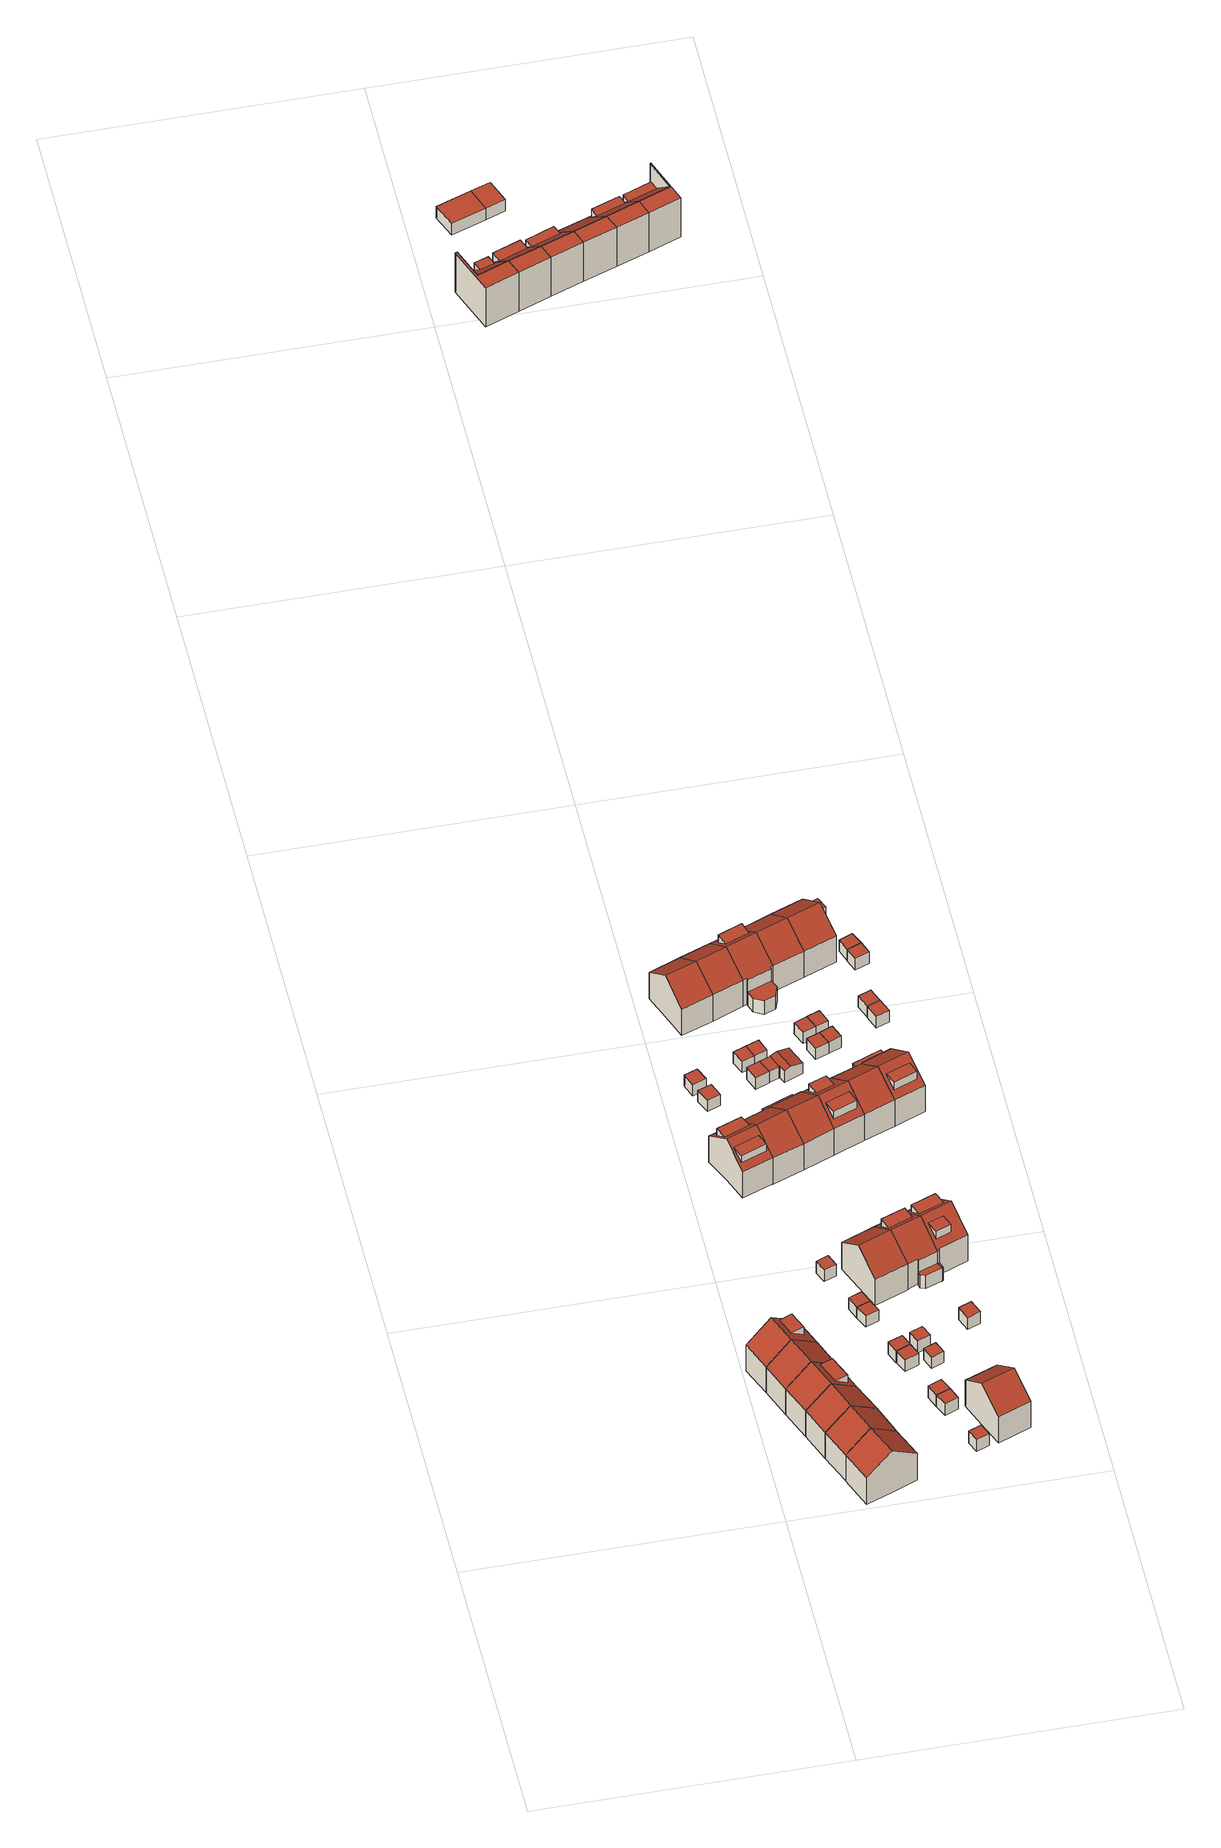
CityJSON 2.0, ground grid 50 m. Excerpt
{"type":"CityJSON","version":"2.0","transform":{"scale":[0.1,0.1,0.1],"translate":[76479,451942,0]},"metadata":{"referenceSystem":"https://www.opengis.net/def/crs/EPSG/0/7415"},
"CityObjects":{
"building1":{"type":"Building","attributes":{"Volume":359.24,"Dakoppervlakte":51.54,"Muuroppervlakte":192.33,"Vloeroppervlakte":48.43,"hoogte_Z_max_in_m_NAP":9.94,"GEB_DOEL":"woonfunctie","dateOfConstruction":"1986-01-01","measuredHeight":8.95},"children":["building1-1"],"geometry":[{"type":"Solid","lod":"2","boundaries":[[[[0,1,2,3,4,5]],[[6,7,8,9]],[[10,11,8,7],[12,13,14,15]],[[9,1,0,6]],[[5,7,6,0]],[[10,4,3,11]],[[5,4,10,7]],[[11,3,2,1,9,8]],[[16,17,12,15]],[[16,15,14]],[[16,14,13,17]],[[13,12,17]]]],"semantics":{"surfaces":[{"type":"GroundSurface"},{"type":"RoofSurface"},{"type":"WallSurface"}],"values":[[0,1,1,2,2,2,2,2,1,2,2,2]]}}]},
"building1-1":{"type":"BuildingInstallation","attributes":{"relationToConstruction":"outside"},"parents":["building1"],"geometry":[{"type":"MultiSurface","lod":"2","boundaries":[[[16,17,12,15]],[[16,15,14]],[[16,14,13,17]],[[13,12,17]]],"semantics":{"surfaces":[{"type":"RoofSurface"},{"type":"WallSurface"}],"values":[0,1,1,1]}}]},
"building2":{"type":"Building","attributes":{"Volume":351.74,"Dakoppervlakte":60.16,"Muuroppervlakte":190.86,"Vloeroppervlakte":48.52,"hoogte_Z_max_in_m_NAP":9.94,"GEB_DOEL":"woonfunctie","dateOfConstruction":"1986-01-01","measuredHeight":8.9},"geometry":[{"type":"Solid","lod":"2","boundaries":[[[[18,0,5,4,19,20]],[[6,21,22,7]],[[22,23,10,7]],[[10,23,19,4]],[[21,6,0,18]],[[20,22,21,18]],[[10,4,5,0,6,7]],[[20,19,23,22]]]],"semantics":{"surfaces":[{"type":"GroundSurface"},{"type":"RoofSurface"},{"type":"WallSurface"}],"values":[[0,1,1,2,2,2,2,2]]}}]},
"building3":{"type":"Building","attributes":{"Volume":361.1,"Dakoppervlakte":49.11,"Muuroppervlakte":191.82,"Vloeroppervlakte":48.62,"hoogte_Z_max_in_m_NAP":9.94,"GEB_DOEL":"woonfunctie","dateOfConstruction":"1986-01-01","measuredHeight":8.93},"children":["building3-1"],"geometry":[{"type":"Solid","lod":"2","boundaries":[[[[18,20,19,24,25,26]],[[27,28,22,21]],[[28,29,23,22],[30,31,32,33]],[[23,29,24,19]],[[20,22,23,19]],[[21,18,26,27]],[[22,20,18,21]],[[27,26,25,24,29,28]],[[33,32,34,35]],[[34,32,31]],[[34,31,30,35]],[[35,30,33]]]],"semantics":{"surfaces":[{"type":"GroundSurface"},{"type":"RoofSurface"},{"type":"WallSurface"}],"values":[[0,1,1,2,2,2,2,2,1,2,2,2]]}}]},
"building3-1":{"type":"BuildingInstallation","attributes":{"relationToConstruction":"outside"},"parents":["building3"],"geometry":[{"type":"MultiSurface","lod":"2","boundaries":[[[33,32,34,35]],[[34,32,31]],[[34,31,30,35]],[[35,30,33]]],"semantics":{"surfaces":[{"type":"RoofSurface"},{"type":"WallSurface"}],"values":[0,1,1,1]}}]},
"building4":{"type":"Building","attributes":{"Volume":353.39,"Dakoppervlakte":60.36,"Muuroppervlakte":191.39,"Vloeroppervlakte":48.68,"hoogte_Z_max_in_m_NAP":9.94,"GEB_DOEL":"woonfunctie","dateOfConstruction":"1986-01-01","measuredHeight":8.91},"geometry":[{"type":"Solid","lod":"2","boundaries":[[[[36,26,25,24,37,38]],[[39,28,27,40]],[[41,29,28,39]],[[29,41,37,24]],[[27,26,36,40]],[[38,39,40,36]],[[29,24,25,26,27,28]],[[38,37,41,39]]]],"semantics":{"surfaces":[{"type":"GroundSurface"},{"type":"RoofSurface"},{"type":"WallSurface"}],"values":[[0,1,1,2,2,2,2,2]]}}]},
"building5":{"type":"Building","attributes":{"Volume":355.39,"Dakoppervlakte":60.63,"Muuroppervlakte":191.92,"Vloeroppervlakte":48.9,"hoogte_Z_max_in_m_NAP":9.94,"GEB_DOEL":"woonfunctie","dateOfConstruction":"1986-01-01","measuredHeight":8.92},"geometry":[{"type":"Solid","lod":"2","boundaries":[[[[42,43,44,45,36,38,37]],[[39,40,46,47]],[[48,49,41,39,47]],[[46,40,36,45]],[[41,49,48,43,42,37]],[[38,39,41,37]],[[46,45,44,43,48,47]],[[38,36,40,39]]]],"semantics":{"surfaces":[{"type":"GroundSurface"},{"type":"RoofSurface"},{"type":"WallSurface"}],"values":[[0,1,1,2,2,2,2,2]]}}]},
"building6":{"type":"Building","attributes":{"Volume":375.88,"Dakoppervlakte":63.49,"Muuroppervlakte":196.97,"Vloeroppervlakte":51.2,"hoogte_Z_max_in_m_NAP":9.94,"GEB_DOEL":"woonfunctie","dateOfConstruction":"1986-01-01","measuredHeight":8.99},"geometry":[{"type":"Solid","lod":"2","boundaries":[[[[50,51,52,53,54,55]],[[56,47,46,57]],[[58,48,47,56]],[[46,50,55,57]],[[58,53,52,48]],[[47,48,52,51]],[[54,53,58,56,57,55]],[[51,50,46,47]]]],"semantics":{"surfaces":[{"type":"GroundSurface"},{"type":"RoofSurface"},{"type":"WallSurface"}],"values":[[0,1,1,2,2,2,2,2]]}}]},
"building7":{"type":"Building","attributes":{"Volume":366.5,"Dakoppervlakte":37.69,"Muuroppervlakte":191.09,"Vloeroppervlakte":48.6,"hoogte_Z_max_in_m_NAP":9.96,"GEB_DOEL":"woonfunctie","dateOfConstruction":"1986-01-01","measuredHeight":8.9},"children":["building7-1","building7-2"],"geometry":[{"type":"Solid","lod":"2","boundaries":[[[[59,60,61,62,63,64]],[[65,66,67,68],[69,70,71,72]],[[65,73,74,66],[75,76,77,78]],[[68,67,62,61]],[[68,61,60,65]],[[74,64,63,62,67,66]],[[64,74,73,59]],[[60,59,73,65]],[[72,79,80,69]],[[80,79,71,70]],[[70,69,80]],[[79,72,71]],[[81,75,78,82]],[[82,78,77]],[[81,82,77,76]],[[81,76,75]]]],"semantics":{"surfaces":[{"type":"GroundSurface"},{"type":"RoofSurface"},{"type":"WallSurface"}],"values":[[0,1,1,2,2,2,2,2,1,2,2,2,1,2,2,2]]}}]},
"building7-1":{"type":"BuildingInstallation","attributes":{"relationToConstruction":"outside"},"parents":["building7"],"geometry":[{"type":"MultiSurface","lod":"2","boundaries":[[[72,79,80,69]],[[80,79,71,70]],[[70,69,80]],[[79,72,71]]],"semantics":{"surfaces":[{"type":"RoofSurface"},{"type":"WallSurface"}],"values":[0,1,1,1]}}]},
"building7-2":{"type":"BuildingInstallation","attributes":{"relationToConstruction":"outside"},"parents":["building7"],"geometry":[{"type":"MultiSurface","lod":"2","boundaries":[[[81,75,78,82]],[[82,78,77]],[[81,82,77,76]],[[81,76,75]]],"semantics":{"surfaces":[{"type":"RoofSurface"},{"type":"WallSurface"}],"values":[0,1,1,1]}}]},
"building8":{"type":"Building","attributes":{"Volume":11.55,"Dakoppervlakte":4.78,"Muuroppervlakte":21.14,"Vloeroppervlakte":4.78,"hoogte_Z_max_in_m_NAP":3.35,"GEB_DOEL":"onbekend","dateOfConstruction":"1986-01-01","measuredHeight":2.42},"geometry":[{"type":"Solid","lod":"2","boundaries":[[[[83,84,85,86]],[[87,88,89,90]],[[89,83,86,90]],[[86,85,87,90]],[[84,88,87,85]],[[84,83,89,88]]]],"semantics":{"surfaces":[{"type":"GroundSurface"},{"type":"RoofSurface"},{"type":"WallSurface"}],"values":[[0,1,2,2,2,2]]}}]},
"building9":{"type":"Building","attributes":{"Volume":12.82,"Dakoppervlakte":5.28,"Muuroppervlakte":22.31,"Vloeroppervlakte":5.28,"hoogte_Z_max_in_m_NAP":3.34,"GEB_DOEL":"onbekend","dateOfConstruction":"1986-01-01","measuredHeight":2.43},"geometry":[{"type":"Solid","lod":"2","boundaries":[[[[91,92,93,94]],[[95,96,97,98]],[[94,96,95,91]],[[94,93,97,96]],[[92,98,97,93]],[[91,95,98,92]]]],"semantics":{"surfaces":[{"type":"GroundSurface"},{"type":"RoofSurface"},{"type":"WallSurface"}],"values":[[0,1,2,2,2,2]]}}]},
"building10":{"type":"Building","attributes":{"Volume":12.87,"Dakoppervlakte":5.28,"Muuroppervlakte":22.41,"Vloeroppervlakte":5.28,"hoogte_Z_max_in_m_NAP":3.34,"GEB_DOEL":"onbekend","dateOfConstruction":"1986-01-01","measuredHeight":2.44},"geometry":[{"type":"Solid","lod":"2","boundaries":[[[[93,92,99,100]],[[97,101,102,98]],[[93,100,101,97]],[[100,99,102,101]],[[99,92,98,102]],[[93,97,98,92]]]],"semantics":{"surfaces":[{"type":"GroundSurface"},{"type":"RoofSurface"},{"type":"WallSurface"}],"values":[[0,1,2,2,2,2]]}}]},
"building11":{"type":"Building","attributes":{"Volume":13.22,"Dakoppervlakte":5.46,"Muuroppervlakte":22.64,"Vloeroppervlakte":5.46,"hoogte_Z_max_in_m_NAP":3.39,"GEB_DOEL":"onbekend","dateOfConstruction":"1986-01-01","measuredHeight":2.42},"geometry":[{"type":"Solid","lod":"2","boundaries":[[[[103,104,105,106]],[[107,108,109,110]],[[106,107,110,103]],[[107,106,105,108]],[[104,109,108,105]],[[103,110,109,104]]]],"semantics":{"surfaces":[{"type":"GroundSurface"},{"type":"RoofSurface"},{"type":"WallSurface"}],"values":[[0,1,2,2,2,2]]}}]},
"building12":{"type":"Building","attributes":{"Volume":13.64,"Dakoppervlakte":5.62,"Muuroppervlakte":23.04,"Vloeroppervlakte":5.62,"hoogte_Z_max_in_m_NAP":3.39,"GEB_DOEL":"onbekend","dateOfConstruction":"1986-01-01","measuredHeight":2.43},"geometry":[{"type":"Solid","lod":"2","boundaries":[[[[111,112,113,114]],[[115,116,117,118]],[[114,116,115,111]],[[113,117,116,114]],[[112,118,117,113]],[[112,111,115,118]]]],"semantics":{"surfaces":[{"type":"GroundSurface"},{"type":"RoofSurface"},{"type":"WallSurface"}],"values":[[0,1,2,2,2,2]]}}]},
"building13":{"type":"Building","attributes":{"Volume":13.62,"Dakoppervlakte":5.42,"Muuroppervlakte":23.42,"Vloeroppervlakte":5.42,"hoogte_Z_max_in_m_NAP":3.36,"GEB_DOEL":"onbekend","dateOfConstruction":"1986-01-01","measuredHeight":2.51},"geometry":[{"type":"Solid","lod":"2","boundaries":[[[[119,120,121,122]],[[123,124,125,126]],[[119,122,124,123]],[[122,121,125,124]],[[125,121,120,126]],[[126,120,119,123]]]],"semantics":{"surfaces":[{"type":"GroundSurface"},{"type":"RoofSurface"},{"type":"WallSurface"}],"values":[[0,1,2,2,2,2]]}}]},
"building14":{"type":"Building","attributes":{"Volume":13.57,"Dakoppervlakte":5.42,"Muuroppervlakte":23.34,"Vloeroppervlakte":5.42,"hoogte_Z_max_in_m_NAP":3.36,"GEB_DOEL":"onbekend","dateOfConstruction":"1986-01-01","measuredHeight":2.5},"geometry":[{"type":"Solid","lod":"2","boundaries":[[[[127,128,129,130]],[[124,131,132,125]],[[127,130,131,124]],[[130,129,132,131]],[[128,125,132,129]],[[127,124,125,128]]]],"semantics":{"surfaces":[{"type":"GroundSurface"},{"type":"RoofSurface"},{"type":"WallSurface"}],"values":[[0,1,2,2,2,2]]}}]},
"building15":{"type":"Building","attributes":{"Volume":13.64,"Dakoppervlakte":5.48,"Muuroppervlakte":23.31,"Vloeroppervlakte":5.48,"hoogte_Z_max_in_m_NAP":3.36,"GEB_DOEL":"onbekend","dateOfConstruction":"1986-01-01","measuredHeight":2.49},"geometry":[{"type":"Solid","lod":"2","boundaries":[[[[133,134,135,136]],[[137,138,139,140]],[[134,139,138,135]],[[134,133,140,139]],[[137,140,133,136]],[[135,138,137,136]]]],"semantics":{"surfaces":[{"type":"GroundSurface"},{"type":"RoofSurface"},{"type":"WallSurface"}],"values":[[0,1,2,2,2,2]]}}]},
"building16":{"type":"Building","attributes":{"Volume":13.55,"Dakoppervlakte":5.48,"Muuroppervlakte":23.17,"Vloeroppervlakte":5.48,"hoogte_Z_max_in_m_NAP":3.36,"GEB_DOEL":"onbekend","dateOfConstruction":"1986-01-01","measuredHeight":2.47},"geometry":[{"type":"Solid","lod":"2","boundaries":[[[[133,136,141,142]],[[140,143,144,137]],[[133,142,143,140]],[[142,141,144,143]],[[136,137,144,141]],[[137,136,133,140]]]],"semantics":{"surfaces":[{"type":"GroundSurface"},{"type":"RoofSurface"},{"type":"WallSurface"}],"values":[[0,1,2,2,2,2]]}}]},
"building17":{"type":"Building","attributes":{"Volume":12.48,"Dakoppervlakte":4.85,"Muuroppervlakte":22.67,"Vloeroppervlakte":4.85,"hoogte_Z_max_in_m_NAP":3.36,"GEB_DOEL":"onbekend","dateOfConstruction":"1986-01-01","measuredHeight":2.57},"geometry":[{"type":"Solid","lod":"2","boundaries":[[[[145,146,147,148]],[[149,150,151,152]],[[146,152,151,147]],[[146,145,149,152]],[[148,150,149,145]],[[147,151,150,148]]]],"semantics":{"surfaces":[{"type":"GroundSurface"},{"type":"RoofSurface"},{"type":"WallSurface"}],"values":[[0,1,2,2,2,2]]}}]},
"building18":{"type":"Building","attributes":{"Volume":353.39,"Dakoppervlakte":60.12,"Muuroppervlakte":191.9,"Vloeroppervlakte":48.47,"hoogte_Z_max_in_m_NAP":9.96,"GEB_DOEL":"woonfunctie","dateOfConstruction":"1986-01-01","measuredHeight":8.94},"geometry":[{"type":"Solid","lod":"2","boundaries":[[[[153,154,155,156,157,158]],[[68,159,160,65]],[[160,161,73,65]],[[158,73,161,153]],[[159,68,156,155]],[[159,155,154,160]],[[73,158,157,156,68,65]],[[154,153,161,160]]]],"semantics":{"surfaces":[{"type":"GroundSurface"},{"type":"RoofSurface"},{"type":"WallSurface"}],"values":[[0,1,1,2,2,2,2,2]]}}]},
"building19":{"type":"Building","attributes":{"Volume":12.53,"Dakoppervlakte":4.83,"Muuroppervlakte":22.79,"Vloeroppervlakte":4.83,"hoogte_Z_max_in_m_NAP":3.4,"GEB_DOEL":"onbekend","dateOfConstruction":"1986-01-01","measuredHeight":2.59},"geometry":[{"type":"Solid","lod":"2","boundaries":[[[[162,163,164,165]],[[166,167,168,169]],[[162,165,167,166]],[[165,164,168,167]],[[163,169,168,164]],[[169,163,162,166]]]],"semantics":{"surfaces":[{"type":"GroundSurface"},{"type":"RoofSurface"},{"type":"WallSurface"}],"values":[[0,1,2,2,2,2]]}}]},
"building20":{"type":"Building","attributes":{"Volume":11.51,"Dakoppervlakte":4.82,"Muuroppervlakte":20.97,"Vloeroppervlakte":4.82,"hoogte_Z_max_in_m_NAP":3.15,"GEB_DOEL":"onbekend","dateOfConstruction":"1986-01-01","measuredHeight":2.39},"geometry":[{"type":"Solid","lod":"2","boundaries":[[[[170,171,172,173]],[[174,175,176,177]],[[171,177,176,172]],[[171,170,174,177]],[[173,175,174,170]],[[173,172,176,175]]]],"semantics":{"surfaces":[{"type":"GroundSurface"},{"type":"RoofSurface"},{"type":"WallSurface"}],"values":[[0,1,2,2,2,2]]}}]},
"building21":{"type":"Building","attributes":{"Volume":381.29,"Dakoppervlakte":63.96,"Muuroppervlakte":198.89,"Vloeroppervlakte":51.56,"hoogte_Z_max_in_m_NAP":9.96,"GEB_DOEL":"woonfunctie","dateOfConstruction":"1986-01-01","measuredHeight":9.05},"geometry":[{"type":"Solid","lod":"2","boundaries":[[[[178,179,180,181,182,183]],[[184,185,186,187]],[[188,189,184,187]],[[181,189,188,182]],[[186,185,179,178]],[[183,187,186,178]],[[189,181,180,179,185,184]],[[183,182,188,187]]]],"semantics":{"surfaces":[{"type":"GroundSurface"},{"type":"RoofSurface"},{"type":"WallSurface"}],"values":[[0,1,1,2,2,2,2,2]]}}]},
"building22":{"type":"Building","attributes":{"Volume":358.91,"Dakoppervlakte":61.05,"Muuroppervlakte":192.88,"Vloeroppervlakte":49.29,"hoogte_Z_max_in_m_NAP":9.96,"GEB_DOEL":"woonfunctie","dateOfConstruction":"1986-01-01","measuredHeight":8.93},"geometry":[{"type":"Solid","lod":"2","boundaries":[[[[190,191,192,193,194,195]],[[196,197,198,199]],[[198,197,200,201]],[[195,201,200,190]],[[196,199,193,192]],[[196,192,191,197]],[[201,195,194,193,199,198]],[[191,190,200,197]]]],"semantics":{"surfaces":[{"type":"GroundSurface"},{"type":"RoofSurface"},{"type":"WallSurface"}],"values":[[0,1,1,2,2,2,2,2]]}}]},
"building23":{"type":"Building","attributes":{"Volume":373.45,"Dakoppervlakte":63.55,"Muuroppervlakte":194.93,"Vloeroppervlakte":51.45,"hoogte_Z_max_in_m_NAP":9.7,"GEB_DOEL":"woonfunctie","dateOfConstruction":"1986-01-01","measuredHeight":8.89},"geometry":[{"type":"Solid","lod":"2","boundaries":[[[[202,203,204,205,206,207,208]],[[209,210,211,212,213]],[[209,213,214,215]],[[202,215,214,203]],[[212,211,206,205]],[[212,205,204,213]],[[207,206,211,210,209,215,202,208]],[[204,203,214,213]]]],"semantics":{"surfaces":[{"type":"GroundSurface"},{"type":"RoofSurface"},{"type":"WallSurface"}],"values":[[0,1,1,2,2,2,2,2]]}}]},
"building24":{"type":"Building","attributes":{"Volume":404.88,"Dakoppervlakte":75.47,"Muuroppervlakte":208.14,"Vloeroppervlakte":63.19,"hoogte_Z_max_in_m_NAP":9.96,"GEB_DOEL":"woonfunctie","dateOfConstruction":"1986-01-01","measuredHeight":8.93},"geometry":[{"type":"Solid","lod":"2","boundaries":[[[[216,217,218,219,220,155,154,153,221,222,223]],[[224,225,160,159]],[[226,161,160,225,227,228,229]],[[230,231,232,233]],[[219,218,227,225]],[[226,229,231,222,221]],[[226,221,153,161]],[[160,161,153,154,155,159]],[[220,224,159,155]],[[225,224,220,219]],[[223,222,231,230]],[[233,232,217,216]],[[223,230,233,216]],[[232,231,229,228]],[[228,227,218,217,232]]]],"semantics":{"surfaces":[{"type":"GroundSurface"},{"type":"RoofSurface"},{"type":"WallSurface"}],"values":[[0,1,1,1,2,2,2,2,2,2,2,2,2,2,2]]}}]},
"building25":{"type":"Building","attributes":{"Volume":12.62,"Dakoppervlakte":5.26,"Muuroppervlakte":22.02,"Vloeroppervlakte":5.26,"hoogte_Z_max_in_m_NAP":3.36,"GEB_DOEL":"onbekend","dateOfConstruction":"1986-01-01","measuredHeight":2.4},"geometry":[{"type":"Solid","lod":"2","boundaries":[[[[234,235,236,237]],[[238,239,240,241]],[[234,237,239,238]],[[237,236,240,239]],[[235,241,240,236]],[[234,238,241,235]]]],"semantics":{"surfaces":[{"type":"GroundSurface"},{"type":"RoofSurface"},{"type":"WallSurface"}],"values":[[0,1,2,2,2,2]]}}]},
"building26":{"type":"Building","attributes":{"Volume":13.9,"Dakoppervlakte":5.7,"Muuroppervlakte":23.32,"Vloeroppervlakte":5.7,"hoogte_Z_max_in_m_NAP":3.36,"GEB_DOEL":"onbekend","dateOfConstruction":"1986-01-01","measuredHeight":2.44},"geometry":[{"type":"Solid","lod":"2","boundaries":[[[[242,243,244,245]],[[246,247,248,249]],[[242,245,246,249]],[[244,247,246,245]],[[243,248,247,244]],[[243,242,249,248]]]],"semantics":{"surfaces":[{"type":"GroundSurface"},{"type":"RoofSurface"},{"type":"WallSurface"}],"values":[[0,1,2,2,2,2]]}}]},
"building27":{"type":"Building","attributes":{"Volume":369.58,"Dakoppervlakte":53,"Muuroppervlakte":197.58,"Vloeroppervlakte":52.49,"hoogte_Z_max_in_m_NAP":9.96,"GEB_DOEL":"woonfunctie","dateOfConstruction":"1986-01-01","measuredHeight":8.9},"children":["building27-1"],"geometry":[{"type":"Solid","lod":"2","boundaries":[[[[250,251,252,253,254,255,256,257,258,259,260]],[[186,261,262,263,264,187]],[[264,265,188,187],[266,267,268,269]],[[270,271,272,273,274]],[[259,188,265,260]],[[261,186,257,256]],[[262,261,256,255,270]],[[263,274,251,250,264]],[[254,253,272,271]],[[253,252,273,272]],[[251,274,273,252]],[[255,254,271,270]],[[274,263,262,270]],[[250,260,265,264]],[[188,259,258,257,186,187]],[[275,276,269,268]],[[275,268,267]],[[276,275,267,266]],[[276,266,269]]]],"semantics":{"surfaces":[{"type":"GroundSurface"},{"type":"RoofSurface"},{"type":"WallSurface"}],"values":[[0,1,1,1,2,2,2,2,2,2,2,2,2,2,2,1,2,2,2]]}}]},
"building27-1":{"type":"BuildingInstallation","attributes":{"relationToConstruction":"outside"},"parents":["building27"],"geometry":[{"type":"MultiSurface","lod":"2","boundaries":[[[275,276,269,268]],[[275,268,267]],[[276,275,267,266]],[[276,266,269]]],"semantics":{"surfaces":[{"type":"RoofSurface"},{"type":"WallSurface"}],"values":[0,1,1,1]}}]},
"building28":{"type":"Building","attributes":{"Volume":12.58,"Dakoppervlakte":5.26,"Muuroppervlakte":21.96,"Vloeroppervlakte":5.26,"hoogte_Z_max_in_m_NAP":3.36,"GEB_DOEL":"onbekend","dateOfConstruction":"1986-01-01","measuredHeight":2.39},"geometry":[{"type":"Solid","lod":"2","boundaries":[[[[236,235,277,278]],[[240,279,280,241]],[[235,241,280,277]],[[235,236,240,241]],[[278,279,240,236]],[[278,277,280,279]]]],"semantics":{"surfaces":[{"type":"GroundSurface"},{"type":"RoofSurface"},{"type":"WallSurface"}],"values":[[0,1,2,2,2,2]]}}]},
"building29":{"type":"Building","attributes":{"Volume":353.93,"Dakoppervlakte":60.2,"Muuroppervlakte":192.02,"Vloeroppervlakte":48.6,"hoogte_Z_max_in_m_NAP":9.96,"GEB_DOEL":"woonfunctie","dateOfConstruction":"1986-01-01","measuredHeight":8.93},"geometry":[{"type":"Solid","lod":"2","boundaries":[[[[281,282,283,192,191,190]],[[200,197,284,285]],[[284,197,196,286]],[[286,196,192,283]],[[281,190,200,285]],[[200,190,191,197]],[[284,286,283,282,281,285]],[[191,192,196,197]]]],"semantics":{"surfaces":[{"type":"GroundSurface"},{"type":"RoofSurface"},{"type":"WallSurface"}],"values":[[0,1,1,2,2,2,2,2]]}}]},
"building30":{"type":"Building","attributes":{"Volume":44.3,"Dakoppervlakte":17.69,"Muuroppervlakte":45.12,"Vloeroppervlakte":17.29,"hoogte_Z_max_in_m_NAP":3.82,"GEB_DOEL":"onbekend","dateOfConstruction":"1986-01-01","measuredHeight":2.86},"geometry":[{"type":"Solid","lod":"2","boundaries":[[[[287,288,289,290,291,292,293,294,295,296]],[[297,298,299,300,301,302]],[[301,303,304,302]],[[246,305,306,247]],[[297,302,289,288,306]],[[293,300,299,294]],[[300,293,292,291,303,301]],[[303,291,290,304]],[[289,302,304,290]],[[295,305,246,296]],[[287,247,306,288]],[[246,247,287,296]],[[297,306,305,298]],[[298,305,295,294,299]]]],"semantics":{"surfaces":[{"type":"GroundSurface"},{"type":"RoofSurface"},{"type":"WallSurface"}],"values":[[0,1,1,1,2,2,2,2,2,2,2,2,2,2]]}}]},
"building31":{"type":"Building","attributes":{"Volume":14.15,"Dakoppervlakte":5.49,"Muuroppervlakte":24.18,"Vloeroppervlakte":5.49,"hoogte_Z_max_in_m_NAP":3.4,"GEB_DOEL":"onbekend","dateOfConstruction":"1986-01-01","measuredHeight":2.58},"geometry":[{"type":"Solid","lod":"2","boundaries":[[[[307,308,309,310]],[[311,312,313,314]],[[313,312,307,310]],[[309,314,313,310]],[[308,311,314,309]],[[308,307,312,311]]]],"semantics":{"surfaces":[{"type":"GroundSurface"},{"type":"RoofSurface"},{"type":"WallSurface"}],"values":[[0,1,2,2,2,2]]}}]},
"building32":{"type":"Building","attributes":{"Volume":365.02,"Dakoppervlakte":39.79,"Muuroppervlakte":192.82,"Vloeroppervlakte":47.98,"hoogte_Z_max_in_m_NAP":9.96,"GEB_DOEL":"woonfunctie","dateOfConstruction":"1986-01-01","measuredHeight":8.99},"children":["building32-1","building32-2"],"geometry":[{"type":"Solid","lod":"2","boundaries":[[[[315,316,317,220,219,218]],[[225,224,318,319],[320,321,322,323]],[[319,324,227,225],[325,326,327,328]],[[218,227,324,315]],[[227,218,219,225]],[[318,317,316,315,324,319]],[[318,224,220,317]],[[220,224,225,219]],[[329,323,322,330]],[[330,321,320,329]],[[320,323,329]],[[330,322,321]],[[327,331,332,328]],[[331,327,326]],[[332,331,326,325]],[[332,325,328]]]],"semantics":{"surfaces":[{"type":"GroundSurface"},{"type":"RoofSurface"},{"type":"WallSurface"}],"values":[[0,1,1,2,2,2,2,2,1,2,2,2,1,2,2,2]]}}]},
"building32-1":{"type":"BuildingInstallation","attributes":{"relationToConstruction":"outside"},"parents":["building32"],"geometry":[{"type":"MultiSurface","lod":"2","boundaries":[[[329,323,322,330]],[[330,321,320,329]],[[320,323,329]],[[330,322,321]]],"semantics":{"surfaces":[{"type":"RoofSurface"},{"type":"WallSurface"}],"values":[0,1,1,1]}}]},
"building32-2":{"type":"BuildingInstallation","attributes":{"relationToConstruction":"outside"},"parents":["building32"],"geometry":[{"type":"MultiSurface","lod":"2","boundaries":[[[327,331,332,328]],[[331,327,326]],[[332,331,326,325]],[[332,325,328]]],"semantics":{"surfaces":[{"type":"RoofSurface"},{"type":"WallSurface"}],"values":[0,1,1,1]}}]},
"building33":{"type":"Building","attributes":{"Volume":370.39,"Dakoppervlakte":43.29,"Muuroppervlakte":200.79,"Vloeroppervlakte":49.56,"hoogte_Z_max_in_m_NAP":9.96,"GEB_DOEL":"woonfunctie","dateOfConstruction":"1986-01-01","measuredHeight":8.92},"children":["building33-1","building33-2"],"geometry":[{"type":"Solid","lod":"2","boundaries":[[[[333,334,335,336,337,338,339,340,341,342]],[[343,344,265,264],[345,346,347,348]],[[263,349,350,351,343,264],[352,353,354,355]],[[356,357,274,273]],[[350,349,357,340,339]],[[350,339,338,351]],[[343,351,338,337]],[[340,357,356,341]],[[335,265,344,336]],[[341,356,273,342]],[[274,357,349,263]],[[333,342,273,274]],[[337,336,344,343]],[[264,265,335,334,333,274,263]],[[358,348,347,359]],[[359,347,346]],[[358,359,346,345]],[[345,348,358]],[[355,360,361,352]],[[361,360,354,353]],[[353,352,361]],[[360,355,354]]]],"semantics":{"surfaces":[{"type":"GroundSurface"},{"type":"RoofSurface"},{"type":"WallSurface"}],"values":[[0,1,1,1,2,2,2,2,2,2,2,2,2,2,1,2,2,2,1,2,2,2]]}}]},
"building33-1":{"type":"BuildingInstallation","attributes":{"relationToConstruction":"outside"},"parents":["building33"],"geometry":[{"type":"MultiSurface","lod":"2","boundaries":[[[358,348,347,359]],[[359,347,346]],[[358,359,346,345]],[[345,348,358]]],"semantics":{"surfaces":[{"type":"RoofSurface"},{"type":"WallSurface"}],"values":[0,1,1,1]}}]},
"building33-2":{"type":"BuildingInstallation","attributes":{"relationToConstruction":"outside"},"parents":["building33"],"geometry":[{"type":"MultiSurface","lod":"2","boundaries":[[[355,360,361,352]],[[361,360,354,353]],[[353,352,361]],[[360,355,354]]],"semantics":{"surfaces":[{"type":"RoofSurface"},{"type":"WallSurface"}],"values":[0,1,1,1]}}]},
"building34":{"type":"Building","attributes":{"Volume":391.8,"Dakoppervlakte":59.79,"Muuroppervlakte":205.77,"Vloeroppervlakte":59.34,"hoogte_Z_max_in_m_NAP":9.96,"GEB_DOEL":"woonfunctie","dateOfConstruction":"1986-01-01","measuredHeight":8.94},"children":["building34-1"],"geometry":[{"type":"Solid","lod":"2","boundaries":[[[[362,363,364,365,366,367,368,369,370,371,283,282,281,372]],[[373,374,285,284],[375,376,377,378]],[[373,284,286,379,380,381,382,383]],[[384,385,386,387,388,389]],[[281,285,374,372]],[[285,281,282,283,286,284]],[[371,370,389,380,379]],[[365,364,382,381,388]],[[364,363,383,382]],[[373,383,363,362]],[[389,370,369,384]],[[368,385,384,369]],[[368,367,386,385]],[[366,387,386,367]],[[365,388,387,366]],[[388,381,380,389]],[[372,374,373,362]],[[283,371,379,286]],[[378,390,391,375]],[[390,378,377]],[[391,390,377,376]],[[391,376,375]]]],"semantics":{"surfaces":[{"type":"GroundSurface"},{"type":"RoofSurface"},{"type":"WallSurface"}],"values":[[0,1,1,1,2,2,2,2,2,2,2,2,2,2,2,2,2,2,1,2,2,2]]}}]},
"building34-1":{"type":"BuildingInstallation","attributes":{"relationToConstruction":"outside"},"parents":["building34"],"geometry":[{"type":"MultiSurface","lod":"2","boundaries":[[[378,390,391,375]],[[390,378,377]],[[391,390,377,376]],[[391,376,375]]],"semantics":{"surfaces":[{"type":"RoofSurface"},{"type":"WallSurface"}],"values":[0,1,1,1]}}]},
"building35":{"type":"Building","attributes":{"Volume":352.15,"Dakoppervlakte":59.65,"Muuroppervlakte":192.35,"Vloeroppervlakte":48.09,"hoogte_Z_max_in_m_NAP":9.96,"GEB_DOEL":"woonfunctie","dateOfConstruction":"1986-01-01","measuredHeight":8.97},"geometry":[{"type":"Solid","lod":"2","boundaries":[[[[315,392,393,394,317,316]],[[318,395,396,319]],[[396,397,324,319]],[[395,318,317,394]],[[315,324,397,392]],[[324,315,316,319]],[[395,394,393,392,397,396]],[[319,316,317,318]]]],"semantics":{"surfaces":[{"type":"GroundSurface"},{"type":"RoofSurface"},{"type":"WallSurface"}],"values":[[0,1,1,2,2,2,2,2]]}}]},
"building36":{"type":"Building","attributes":{"Volume":13,"Dakoppervlakte":5.41,"Muuroppervlakte":22.36,"Vloeroppervlakte":5.41,"hoogte_Z_max_in_m_NAP":3.39,"GEB_DOEL":"onbekend","dateOfConstruction":"1986-01-01","measuredHeight":2.4},"geometry":[{"type":"Solid","lod":"2","boundaries":[[[[398,399,400,401,402]],[[403,404,405,406,407]],[[399,398,406,405]],[[402,407,406,398]],[[404,403,407,402,401,400]],[[400,399,405,404]]]],"semantics":{"surfaces":[{"type":"GroundSurface"},{"type":"RoofSurface"},{"type":"WallSurface"}],"values":[[0,1,2,2,2,2]]}}]},
"building37":{"type":"Building","attributes":{"Volume":13.6,"Dakoppervlakte":5.6,"Muuroppervlakte":23,"Vloeroppervlakte":5.6,"hoogte_Z_max_in_m_NAP":3.39,"GEB_DOEL":"onbekend","dateOfConstruction":"1986-01-01","measuredHeight":2.43},"geometry":[{"type":"Solid","lod":"2","boundaries":[[[[408,409,410,411,412]],[[413,414,415,416,417]],[[412,413,417,408]],[[412,411,414,413]],[[414,411,410,409,416,415]],[[416,409,408,417]]]],"semantics":{"surfaces":[{"type":"GroundSurface"},{"type":"RoofSurface"},{"type":"WallSurface"}],"values":[[0,1,2,2,2,2]]}}]},
"building38":{"type":"Building","attributes":{"Volume":12.93,"Dakoppervlakte":5.41,"Muuroppervlakte":22.25,"Vloeroppervlakte":5.41,"hoogte_Z_max_in_m_NAP":3.39,"GEB_DOEL":"onbekend","dateOfConstruction":"1986-01-01","measuredHeight":2.39},"geometry":[{"type":"Solid","lod":"2","boundaries":[[[[418,398,402,419]],[[420,421,407,406]],[[420,418,419,421]],[[402,407,421,419]],[[406,407,402,398]],[[398,418,420,406]]]],"semantics":{"surfaces":[{"type":"GroundSurface"},{"type":"RoofSurface"},{"type":"WallSurface"}],"values":[[0,1,2,2,2,2]]}}]},
"building39":{"type":"Building","attributes":{"Volume":13.53,"Dakoppervlakte":5.61,"Muuroppervlakte":22.87,"Vloeroppervlakte":5.61,"hoogte_Z_max_in_m_NAP":3.39,"GEB_DOEL":"onbekend","dateOfConstruction":"1986-01-01","measuredHeight":2.41},"geometry":[{"type":"Solid","lod":"2","boundaries":[[[[409,408,422,423]],[[424,425,417,416]],[[409,423,424,416]],[[422,425,424,423]],[[408,417,425,422]],[[408,409,416,417]]]],"semantics":{"surfaces":[{"type":"GroundSurface"},{"type":"RoofSurface"},{"type":"WallSurface"}],"values":[[0,1,2,2,2,2]]}}]},
"building40":{"type":"Building","attributes":{"Volume":357.79,"Dakoppervlakte":61.18,"Muuroppervlakte":191.89,"Vloeroppervlakte":49.39,"hoogte_Z_max_in_m_NAP":9.96,"GEB_DOEL":"woonfunctie","dateOfConstruction":"1986-01-01","measuredHeight":8.89},"geometry":[{"type":"Solid","lod":"2","boundaries":[[[[426,427,428,429,430,431,432]],[[433,373,383,434]],[[433,435,436,374,373]],[[434,383,430,429]],[[435,427,426,432,374,436]],[[431,373,374,432]],[[428,427,435,433,434,429]],[[431,430,383,373]]]],"semantics":{"surfaces":[{"type":"GroundSurface"},{"type":"RoofSurface"},{"type":"WallSurface"}],"values":[[0,1,1,2,2,2,2,2]]}}]},
"building41":{"type":"Building","attributes":{"Volume":412.78,"Dakoppervlakte":65.32,"Muuroppervlakte":210.47,"Vloeroppervlakte":63.98,"hoogte_Z_max_in_m_NAP":9.96,"GEB_DOEL":"woonfunctie","dateOfConstruction":"1986-01-01","measuredHeight":8.96},"children":["building41-1"],"geometry":[{"type":"Solid","lod":"2","boundaries":[[[[437,438,439,440,441,394,393,392,442,443]],[[396,395,444,445],[446,447,448,449]],[[450,451,452,397,396,445]],[[453,454,455,456]],[[445,444,441,440,439,456,450]],[[451,455,443,442,452]],[[452,442,392,397]],[[396,397,392,393]],[[454,437,443,455]],[[438,453,456,439]],[[437,454,453,438]],[[451,450,456,455]],[[393,394,395,396]],[[444,395,394,441]],[[457,446,449,458]],[[458,448,447,457]],[[447,446,457]],[[458,449,448]]]],"semantics":{"surfaces":[{"type":"GroundSurface"},{"type":"RoofSurface"},{"type":"WallSurface"}],"values":[[0,1,1,1,2,2,2,2,2,2,2,2,2,2,1,2,2,2]]}}]},
"building41-1":{"type":"BuildingInstallation","attributes":{"relationToConstruction":"outside"},"parents":["building41"],"geometry":[{"type":"MultiSurface","lod":"2","boundaries":[[[457,446,449,458]],[[458,448,447,457]],[[447,446,457]],[[458,449,448]]],"semantics":{"surfaces":[{"type":"RoofSurface"},{"type":"WallSurface"}],"values":[0,1,1,1]}}]},
"building42":{"type":"Building","attributes":{"Volume":380.77,"Dakoppervlakte":64.11,"Muuroppervlakte":198.16,"Vloeroppervlakte":51.75,"hoogte_Z_max_in_m_NAP":9.96,"GEB_DOEL":"woonfunctie","dateOfConstruction":"1986-01-01","measuredHeight":9},"geometry":[{"type":"Solid","lod":"2","boundaries":[[[[459,460,461,462,463,464]],[[435,433,465,466]],[[465,433,434,467]],[[461,435,466,462]],[[434,459,464,467]],[[467,464,463,465]],[[435,461,460,459,434,433]],[[463,462,466,465]]]],"semantics":{"surfaces":[{"type":"GroundSurface"},{"type":"RoofSurface"},{"type":"WallSurface"}],"values":[[0,1,1,2,2,2,2,2]]}}]},
"building43":{"type":"Building","attributes":{"Volume":13.73,"Dakoppervlakte":5.69,"Muuroppervlakte":23.04,"Vloeroppervlakte":5.69,"hoogte_Z_max_in_m_NAP":3.39,"GEB_DOEL":"onbekend","dateOfConstruction":"1986-01-01","measuredHeight":2.41},"geometry":[{"type":"Solid","lod":"2","boundaries":[[[[468,469,470,471]],[[472,473,474,475]],[[471,470,473,472]],[[470,469,474,473]],[[468,475,474,469]],[[468,471,472,475]]]],"semantics":{"surfaces":[{"type":"GroundSurface"},{"type":"RoofSurface"},{"type":"WallSurface"}],"values":[[0,1,2,2,2,2]]}}]},
"building44":{"type":"Building","attributes":{"Volume":13.94,"Dakoppervlakte":5.69,"Muuroppervlakte":23.4,"Vloeroppervlakte":5.69,"hoogte_Z_max_in_m_NAP":3.39,"GEB_DOEL":"onbekend","dateOfConstruction":"1986-01-01","measuredHeight":2.45},"geometry":[{"type":"Solid","lod":"2","boundaries":[[[[476,477,478,479]],[[480,473,472,481]],[[479,473,480,476]],[[478,472,473,479]],[[477,481,472,478]],[[477,476,480,481]]]],"semantics":{"surfaces":[{"type":"GroundSurface"},{"type":"RoofSurface"},{"type":"WallSurface"}],"values":[[0,1,2,2,2,2]]}}]},
"building45":{"type":"Building","attributes":{"Volume":11.68,"Dakoppervlakte":4.85,"Muuroppervlakte":21.22,"Vloeroppervlakte":4.85,"hoogte_Z_max_in_m_NAP":3.39,"GEB_DOEL":"onbekend","dateOfConstruction":"1986-01-01","measuredHeight":2.41},"geometry":[{"type":"Solid","lod":"2","boundaries":[[[[482,483,484,485]],[[486,487,488,489]],[[485,489,488,482]],[[485,484,486,489]],[[483,487,486,484]],[[482,488,487,483]]]],"semantics":{"surfaces":[{"type":"GroundSurface"},{"type":"RoofSurface"},{"type":"WallSurface"}],"values":[[0,1,2,2,2,2]]}}]},
"building46":{"type":"Building","attributes":{"Volume":13.4,"Dakoppervlakte":5.56,"Muuroppervlakte":22.75,"Vloeroppervlakte":5.56,"hoogte_Z_max_in_m_NAP":3.39,"GEB_DOEL":"onbekend","dateOfConstruction":"1986-01-01","measuredHeight":2.41},"geometry":[{"type":"Solid","lod":"2","boundaries":[[[[490,491,492,493]],[[494,495,496,497]],[[491,497,496,492]],[[491,490,494,497]],[[493,495,494,490]],[[493,492,496,495]]]],"semantics":{"surfaces":[{"type":"GroundSurface"},{"type":"RoofSurface"},{"type":"WallSurface"}],"values":[[0,1,2,2,2,2]]}}]},
"building47":{"type":"Building","attributes":{"Volume":13.84,"Dakoppervlakte":5.56,"Muuroppervlakte":23.5,"Vloeroppervlakte":5.56,"hoogte_Z_max_in_m_NAP":3.39,"GEB_DOEL":"onbekend","dateOfConstruction":"1986-01-01","measuredHeight":2.49},"geometry":[{"type":"Solid","lod":"2","boundaries":[[[[498,499,500,501]],[[502,495,494,503]],[[501,495,502,498]],[[500,494,495,501]],[[499,503,494,500]],[[499,498,502,503]]]],"semantics":{"surfaces":[{"type":"GroundSurface"},{"type":"RoofSurface"},{"type":"WallSurface"}],"values":[[0,1,2,2,2,2]]}}]},
"building48":{"type":"Building","attributes":{"Volume":333.92,"Dakoppervlakte":55.99,"Muuroppervlakte":211.51,"Vloeroppervlakte":48.89,"hoogte_Z_max_in_m_NAP":9.74,"GEB_DOEL":"woonfunctie","dateOfConstruction":"1988-01-01","measuredHeight":8.64},"children":["building48-1"],"geometry":[{"type":"Solid","lod":"2","boundaries":[[[[504,505,506,507,508,509]],[[510,511,512,513,514],[515,516,517,518]],[[519,520,521,522,523,510,524]],[[509,514,513,504]],[[509,508,519,524,514]],[[519,508,507,520]],[[520,507,506,521]],[[522,521,506,505]],[[523,511,510]],[[511,523,522,512]],[[514,524,510]],[[512,522,505,504,513]],[[525,515,518,526]],[[526,518,517]],[[517,516,525,526]],[[525,516,515]]]],"semantics":{"surfaces":[{"type":"GroundSurface"},{"type":"RoofSurface"},{"type":"WallSurface"}],"values":[[0,1,1,2,2,2,2,2,2,2,2,2,1,2,2,2]]}}]},
"building48-1":{"type":"BuildingInstallation","attributes":{"relationToConstruction":"outside"},"parents":["building48"],"geometry":[{"type":"MultiSurface","lod":"2","boundaries":[[[525,515,518,526]],[[526,518,517]],[[517,516,525,526]],[[525,516,515]]],"semantics":{"surfaces":[{"type":"RoofSurface"},{"type":"WallSurface"}],"values":[0,1,1,1]}}]},
"building49":{"type":"Building","attributes":{"Volume":63.87,"Dakoppervlakte":25.26,"Muuroppervlakte":51.63,"Vloeroppervlakte":25.26,"hoogte_Z_max_in_m_NAP":3.64,"GEB_DOEL":"onbekend","dateOfConstruction":"1988-01-01","measuredHeight":2.53},"geometry":[{"type":"Solid","lod":"2","boundaries":[[[[527,528,529,530]],[[531,532,533,534]],[[531,534,527,530]],[[530,529,532,531]],[[528,533,532,529]],[[528,527,534,533]]]],"semantics":{"surfaces":[{"type":"GroundSurface"},{"type":"RoofSurface"},{"type":"WallSurface"}],"values":[[0,1,2,2,2,2]]}}]},
"building50":{"type":"Building","attributes":{"Volume":328.46,"Dakoppervlakte":47.55,"Muuroppervlakte":178.64,"Vloeroppervlakte":47.84,"hoogte_Z_max_in_m_NAP":9.74,"GEB_DOEL":"woonfunctie","dateOfConstruction":"1988-01-01","measuredHeight":8.64},"children":["building50-1"],"geometry":[{"type":"Solid","lod":"2","boundaries":[[[[535,536,537,506,505,504]],[[538,539,513,512],[540,541,542,543]],[[521,544,545,522]],[[535,504,513,539]],[[512,513,504,505,522]],[[521,506,537,544]],[[536,545,544,537]],[[521,522,505,506]],[[512,522,545,538]],[[538,545,536,535,539]],[[546,547,540,543]],[[546,543,542]],[[547,546,542,541]],[[547,541,540]]]],"semantics":{"surfaces":[{"type":"GroundSurface"},{"type":"RoofSurface"},{"type":"WallSurface"}],"values":[[0,1,1,2,2,2,2,2,2,2,1,2,2,2]]}}]},
"building50-1":{"type":"BuildingInstallation","attributes":{"relationToConstruction":"outside"},"parents":["building50"],"geometry":[{"type":"MultiSurface","lod":"2","boundaries":[[[546,547,540,543]],[[546,543,542]],[[547,546,542,541]],[[547,541,540]]],"semantics":{"surfaces":[{"type":"RoofSurface"},{"type":"WallSurface"}],"values":[0,1,1,1]}}]},
"building51":{"type":"Building","attributes":{"Volume":35.94,"Dakoppervlakte":14.42,"Muuroppervlakte":38.06,"Vloeroppervlakte":14.42,"hoogte_Z_max_in_m_NAP":3.64,"GEB_DOEL":"onbekend","dateOfConstruction":"1988-01-01","measuredHeight":2.49},"geometry":[{"type":"Solid","lod":"2","boundaries":[[[[527,548,549,528]],[[534,533,550,551]],[[527,528,533,534]],[[528,549,550,533]],[[548,551,550,549]],[[527,534,551,548]]]],"semantics":{"surfaces":[{"type":"GroundSurface"},{"type":"RoofSurface"},{"type":"WallSurface"}],"values":[[0,1,2,2,2,2]]}}]},
"building52":{"type":"Building","attributes":{"Volume":330.91,"Dakoppervlakte":50.2,"Muuroppervlakte":179.86,"Vloeroppervlakte":48.48,"hoogte_Z_max_in_m_NAP":9.74,"GEB_DOEL":"woonfunctie","dateOfConstruction":"1988-01-01","measuredHeight":8.66},"children":["building52-1"],"geometry":[{"type":"Solid","lod":"2","boundaries":[[[[535,552,553,554,537,536]],[[555,556,539,538],[557,558,559,560]],[[561,562,545,544]],[[552,535,539,556]],[[538,539,535,536,545]],[[537,544,545,536]],[[544,537,554,561]],[[553,562,561,554]],[[538,545,562,555]],[[562,553,552,556,555]],[[563,560,559,564]],[[564,559,558]],[[563,564,558,557]],[[563,557,560]]]],"semantics":{"surfaces":[{"type":"GroundSurface"},{"type":"RoofSurface"},{"type":"WallSurface"}],"values":[[0,1,1,2,2,2,2,2,2,2,1,2,2,2]]}}]},
"building52-1":{"type":"BuildingInstallation","attributes":{"relationToConstruction":"outside"},"parents":["building52"],"geometry":[{"type":"MultiSurface","lod":"2","boundaries":[[[563,560,559,564]],[[564,559,558]],[[563,564,558,557]],[[563,557,560]]],"semantics":{"surfaces":[{"type":"RoofSurface"},{"type":"WallSurface"}],"values":[0,1,1,1]}}]},
"building53":{"type":"Building","attributes":{"Volume":323.8,"Dakoppervlakte":61.93,"Muuroppervlakte":179.26,"Vloeroppervlakte":48.62,"hoogte_Z_max_in_m_NAP":9.74,"GEB_DOEL":"woonfunctie","dateOfConstruction":"1988-01-01","measuredHeight":8.63},"geometry":[{"type":"Solid","lod":"2","boundaries":[[[[565,566,567,554,553,552]],[[556,555,568,569]],[[561,570,571,562]],[[556,569,565,552]],[[555,556,552,553,562]],[[571,566,565,569,568]],[[554,561,562,553]],[[561,554,567,570]],[[566,571,570,567]],[[555,562,571,568]]]],"semantics":{"surfaces":[{"type":"GroundSurface"},{"type":"RoofSurface"},{"type":"WallSurface"}],"values":[[0,1,1,2,2,2,2,2,2,2]]}}]},
"building54":{"type":"Building","attributes":{"Volume":324.83,"Dakoppervlakte":49.47,"Muuroppervlakte":178.06,"Vloeroppervlakte":47.81,"hoogte_Z_max_in_m_NAP":9.74,"GEB_DOEL":"woonfunctie","dateOfConstruction":"1988-01-01","measuredHeight":8.63},"children":["building54-1"],"geometry":[{"type":"Solid","lod":"2","boundaries":[[[[565,572,573,574,567,566]],[[575,569,568,576],[577,578,579,580]],[[570,581,582,571]],[[569,575,572,565]],[[568,569,565,566,571]],[[574,573,582,581]],[[570,571,566,567]],[[581,570,567,574]],[[568,571,582,576]],[[582,573,572,575,576]],[[583,577,580,584]],[[583,578,577]],[[584,580,579]],[[579,578,583,584]]]],"semantics":{"surfaces":[{"type":"GroundSurface"},{"type":"RoofSurface"},{"type":"WallSurface"}],"values":[[0,1,1,2,2,2,2,2,2,2,1,2,2,2]]}}]},
"building54-1":{"type":"BuildingInstallation","attributes":{"relationToConstruction":"outside"},"parents":["building54"],"geometry":[{"type":"MultiSurface","lod":"2","boundaries":[[[583,577,580,584]],[[583,578,577]],[[584,580,579]],[[579,578,583,584]]],"semantics":{"surfaces":[{"type":"RoofSurface"},{"type":"WallSurface"}],"values":[0,1,1,1]}}]},
"building55":{"type":"Building","attributes":{"Volume":327.37,"Dakoppervlakte":48.72,"Muuroppervlakte":209.06,"Vloeroppervlakte":47.72,"hoogte_Z_max_in_m_NAP":9.74,"GEB_DOEL":"woonfunctie","dateOfConstruction":"1988-01-01","measuredHeight":8.63},"children":["building55-1"],"geometry":[{"type":"Solid","lod":"2","boundaries":[[[[573,572,585,586,587,574]],[[588,589,575,576,590],[591,592,593,594]],[[582,581,595,596,597,588,598]],[[576,575,572,573,582]],[[573,574,581,582]],[[581,574,587,595]],[[586,596,595,587]],[[586,585,589,597,596]],[[576,582,598,590]],[[590,598,588]],[[589,588,597]],[[585,572,575,589]],[[599,600,592,591]],[[591,594,599]],[[600,599,594,593]],[[593,592,600]]]],"semantics":{"surfaces":[{"type":"GroundSurface"},{"type":"RoofSurface"},{"type":"WallSurface"}],"values":[[0,1,1,2,2,2,2,2,2,2,2,2,1,2,2,2]]}}]},
"building55-1":{"type":"BuildingInstallation","attributes":{"relationToConstruction":"outside"},"parents":["building55"],"geometry":[{"type":"MultiSurface","lod":"2","boundaries":[[[599,600,592,591]],[[591,594,599]],[[600,599,594,593]],[[593,592,600]]],"semantics":{"surfaces":[{"type":"RoofSurface"},{"type":"WallSurface"}],"values":[0,1,1,1]}}]}
},
"vertices":[
[26,262,10],[6,312,10],[48,329,10],[90,345,10],[110,295,10],[68,279,10],[26,262,66],[68,279,99],[48,329,99],[6,312,66],[110,295,67],[90,345,67],[61,329,91],[81,337,75],[93,307,75],[72,299,91],[93,307,91],[81,337,91],
[45,212,10],[129,245,10],[87,228,10],[45,212,66],[87,228,99],[129,245,67],
[149,194,10],[107,178,10],[65,162,10],[65,162,66],[107,178,99],[149,194,67],[121,235,75],[136,197,75],[116,189,91],[101,227,91],[136,197,91],[121,235,91],
[84,112,10],[169,144,10],[126,128,10],[126,128,99],[84,112,66],[169,144,67],
[187,96,10],[188,93,10],[146,77,10],[104,61,10],[104,61,66],[146,77,99],[188,93,66],[187,96,66],
[104,61,9],[146,77,9],[188,93,9],[209,41,9],[167,24,9],[125,8,9],[167,24,99],[125,8,66],[209,41,66],
[92,760,11],[109,718,11],[125,677,11],[75,658,11],[59,699,11],[41,741,11],[109,718,100],[59,699,100],[75,658,67],[125,677,67],[109,705,90],[117,686,75],[76,670,75],[68,689,90],[92,760,67],[41,741,67],[59,713,90],[51,732,75],[92,748,75],[100,729,90],[76,670,90],[117,686,90],[51,732,90],[92,748,90],
[170,495,9],[178,475,9],[158,467,9],[150,487,9],[158,467,34],[178,475,34],[170,495,34],[150,487,34],
[204,413,9],[212,392,9],[190,384,9],[182,405,9],[204,413,33],[182,405,33],[190,384,33],[212,392,33],
[221,371,9],[199,363,9],[199,363,33],[221,371,33],
[59,909,10],[68,887,10],[46,879,10],[38,901,10],[38,901,34],[46,879,34],[68,887,34],[59,909,34],
[82,851,10],[61,843,10],[51,866,10],[73,874,10],[82,851,34],[73,874,34],[51,866,34],[61,843,34],
[221,303,8],[244,312,8],[252,292,8],[229,283,8],[221,303,34],[229,283,34],[252,292,34],[244,312,34],
[229,283,9],[252,292,9],[260,271,9],[238,262,9],[238,262,34],[260,271,34],
[268,182,9],[260,203,9],[282,212,9],[291,191,9],[291,191,34],[282,212,34],[260,203,34],[268,182,34],
[299,170,9],[277,161,9],[277,161,34],[299,170,34],
[308,80,8],[300,100,8],[321,108,8],[329,88,8],[308,80,34],[329,88,34],[321,108,34],[300,100,34],
[143,780,10],[159,738,10],[176,696,10],[125,677,10],[109,718,10],[92,760,10],[176,696,67],[159,738,100],[143,780,67],
[277,324,8],[285,304,8],[264,296,8],[256,316,8],[277,324,34],[256,316,34],[264,296,34],[285,304,34],
[278,261,8],[270,281,8],[290,289,8],[298,269,8],[278,261,32],[298,269,32],[290,289,32],[270,281,32],
[276,424,9],[222,403,9],[206,445,9],[189,487,9],[243,508,9],[259,466,9],[206,445,100],[222,403,66],[276,424,66],[259,466,100],[243,508,67],[189,487,67],
[75,1107,10],[91,1064,10],[107,1022,10],[56,1003,10],[40,1045,10],[24,1087,10],[107,1022,67],[91,1064,100],[40,1045,100],[56,1003,67],[75,1107,67],[24,1087,67],
[311,175,8],[364,196,8],[381,154,8],[397,112,8],[344,91,8],[343,93,8],[327,133,8],[327,133,97],[343,93,66],[344,91,64],[397,112,64],[381,154,97],[364,196,64],[311,175,64],
[186,824,10],[195,803,10],[196,801,10],[211,758,10],[226,716,10],[146,781,10],[145,783,10],[136,804,10],[226,716,67],[211,758,100],[146,781,67],[196,801,66],[195,803,65],[145,783,65],[136,804,39],[145,783,39],[195,803,39],[186,824,39],
[119,932,10],[140,940,10],[148,918,10],[128,910,10],[119,932,34],[128,910,34],[148,918,34],[140,940,34],
[141,873,9],[132,897,9],[153,905,9],[163,882,9],[163,882,34],[153,905,34],[132,897,34],[141,873,34],
[309,485,11],[325,441,11],[330,430,11],[303,420,11],[295,423,11],[293,429,11],[293,431,11],[276,424,11],[259,466,11],[243,508,11],[293,527,11],[293,431,66],[293,429,65],[325,441,65],[309,485,100],[293,527,67],[252,499,75],[291,514,75],[298,494,91],[259,479,91],[293,429,39],[295,423,39],[303,420,39],[330,430,39],[325,441,39],[291,514,91],[252,499,91],
[161,948,10],[169,926,10],[169,926,34],[161,948,34],
[125,1126,10],[141,1084,10],[157,1042,10],[141,1084,100],[125,1126,67],[157,1042,67],
[153,905,10],[171,912,10],[182,916,10],[202,924,10],[216,889,10],[196,881,10],[186,877,10],[181,889,10],[180,888,10],[163,882,10],[171,912,35],[180,888,35],[181,889,35],[186,877,35],[196,881,38],[182,916,38],[216,889,33],[202,924,33],[180,888,34],[171,912,34],
[347,327,8],[338,350,8],[359,358,8],[368,336,8],[338,350,34],[347,327,34],[368,336,34],[359,358,34],
[244,820,10],[261,777,10],[277,736,10],[277,736,67],[261,777,100],[267,744,75],[229,729,75],[221,749,91],[260,764,91],[244,820,66],[204,792,75],[233,803,75],[241,783,91],[212,771,91],[267,744,91],[229,729,91],[233,803,91],[204,792,91],
[325,441,10],[309,485,10],[293,527,10],[343,547,10],[360,505,10],[376,463,10],[328,444,10],[328,442,10],[332,431,10],[330,430,10],[360,505,100],[343,547,67],[302,519,75],[342,534,75],[350,514,90],[310,499,90],[328,442,65],[328,444,66],[376,463,66],[344,486,91],[351,466,75],[327,457,75],[319,476,91],[332,431,39],[328,442,39],[302,519,90],[342,534,90],[327,457,91],[351,466,91],
[191,1103,10],[207,1061,10],[203,1060,10],[204,1058,10],[210,1044,10],[204,1027,10],[185,1020,10],[170,1028,10],[165,1043,10],[164,1045,10],[175,1145,10],[191,1103,100],[175,1145,67],[143,1098,91],[136,1118,75],[175,1134,75],[182,1113,91],[164,1045,67],[165,1043,65],[204,1058,65],[203,1060,67],[207,1061,67],[170,1028,39],[185,1020,39],[204,1027,39],[210,1044,39],[204,1058,39],[165,1043,39],[175,1134,91],[136,1118,91],
[294,839,10],[310,797,10],[327,755,10],[327,755,67],[310,797,100],[294,839,66],
[250,957,10],[229,949,10],[220,971,10],[239,979,10],[241,980,10],[239,979,34],[220,971,34],[229,949,34],[250,957,34],[241,980,34],
[253,944,10],[262,921,10],[261,921,10],[241,913,10],[232,936,10],[232,936,34],[241,913,34],[261,921,34],[262,921,34],[253,944,34],
[271,965,10],[262,988,10],[271,965,34],[262,988,34],
[274,953,10],[283,930,10],[283,930,34],[274,953,34],
[176,1146,11],[226,1166,11],[242,1123,11],[258,1081,11],[207,1061,11],[191,1103,11],[175,1145,11],[242,1123,100],[258,1081,67],[226,1166,67],[176,1146,67],
[287,867,10],[334,886,10],[344,861,10],[361,817,10],[378,775,10],[297,840,10],[296,842,10],[378,775,67],[361,817,100],[360,803,91],[367,783,75],[329,768,75],[321,788,91],[344,861,65],[296,842,65],[297,840,66],[334,886,39],[287,867,39],[296,842,39],[344,861,39],[367,783,91],[329,768,91],
[258,1081,10],[242,1123,10],[226,1166,10],[279,1186,10],[296,1144,10],[312,1102,10],[296,1144,100],[279,1186,67],[312,1102,67],
[325,1005,10],[346,1013,10],[355,990,10],[334,982,10],[334,982,34],[355,990,34],[346,1013,34],[325,1005,34],
[364,967,9],[343,959,9],[334,982,9],[355,990,9],[364,967,34],[343,959,34],
[308,1213,10],[316,1193,10],[296,1185,10],[288,1205,10],[296,1185,34],[316,1193,34],[308,1213,34],[288,1205,34],
[329,1102,10],[321,1123,10],[343,1132,10],[352,1111,10],[329,1102,34],[352,1111,34],[343,1132,34],[321,1123,34],
[360,1090,9],[337,1081,9],[329,1102,9],[352,1111,9],[360,1090,34],[337,1081,34],
[99,2581,11],[118,2528,11],[128,2502,11],[73,2482,11],[44,2561,11],[47,2562,11],[66,2510,96],[67,2509,97],[118,2528,97],[99,2581,41],[47,2562,41],[79,2548,66],[73,2563,50],[96,2571,50],[102,2556,66],[44,2561,96],[73,2482,96],[128,2502,96],[118,2528,96],[67,2509,96],[47,2562,96],[73,2563,66],[96,2571,66],
[105,2736,11],[119,2696,11],[63,2676,11],[48,2715,11],[48,2715,36],[63,2676,36],[119,2696,36],[105,2736,36],
[152,2601,11],[172,2547,11],[181,2522,11],[172,2547,97],[152,2601,41],[111,2559,66],[104,2577,47],[150,2594,47],[157,2576,66],[181,2522,96],[172,2547,96],[150,2594,66],[104,2577,66],
[137,2747,11],[151,2708,11],[151,2708,36],[137,2747,36],
[206,2621,11],[226,2567,11],[235,2542,11],[226,2567,97],[206,2621,41],[158,2594,49],[205,2612,49],[211,2596,65],[164,2579,65],[235,2542,96],[226,2567,96],[158,2594,65],[205,2612,65],
[261,2641,11],[280,2587,11],[290,2562,11],[280,2587,97],[261,2641,41],[290,2562,96],[280,2587,96],
[314,2660,11],[334,2607,11],[343,2581,11],[314,2660,41],[334,2607,97],[272,2619,66],[267,2634,49],[313,2651,49],[319,2636,66],[343,2581,96],[334,2607,96],[267,2634,66],[313,2651,66],
[366,2679,11],[367,2680,11],[396,2601,11],[385,2627,96],[366,2679,41],[385,2626,97],[371,2655,66],[324,2638,66],[319,2653,49],[365,2670,49],[396,2601,96],[367,2680,96],[366,2679,96],[385,2626,96],[365,2670,66],[319,2653,66]
]}
